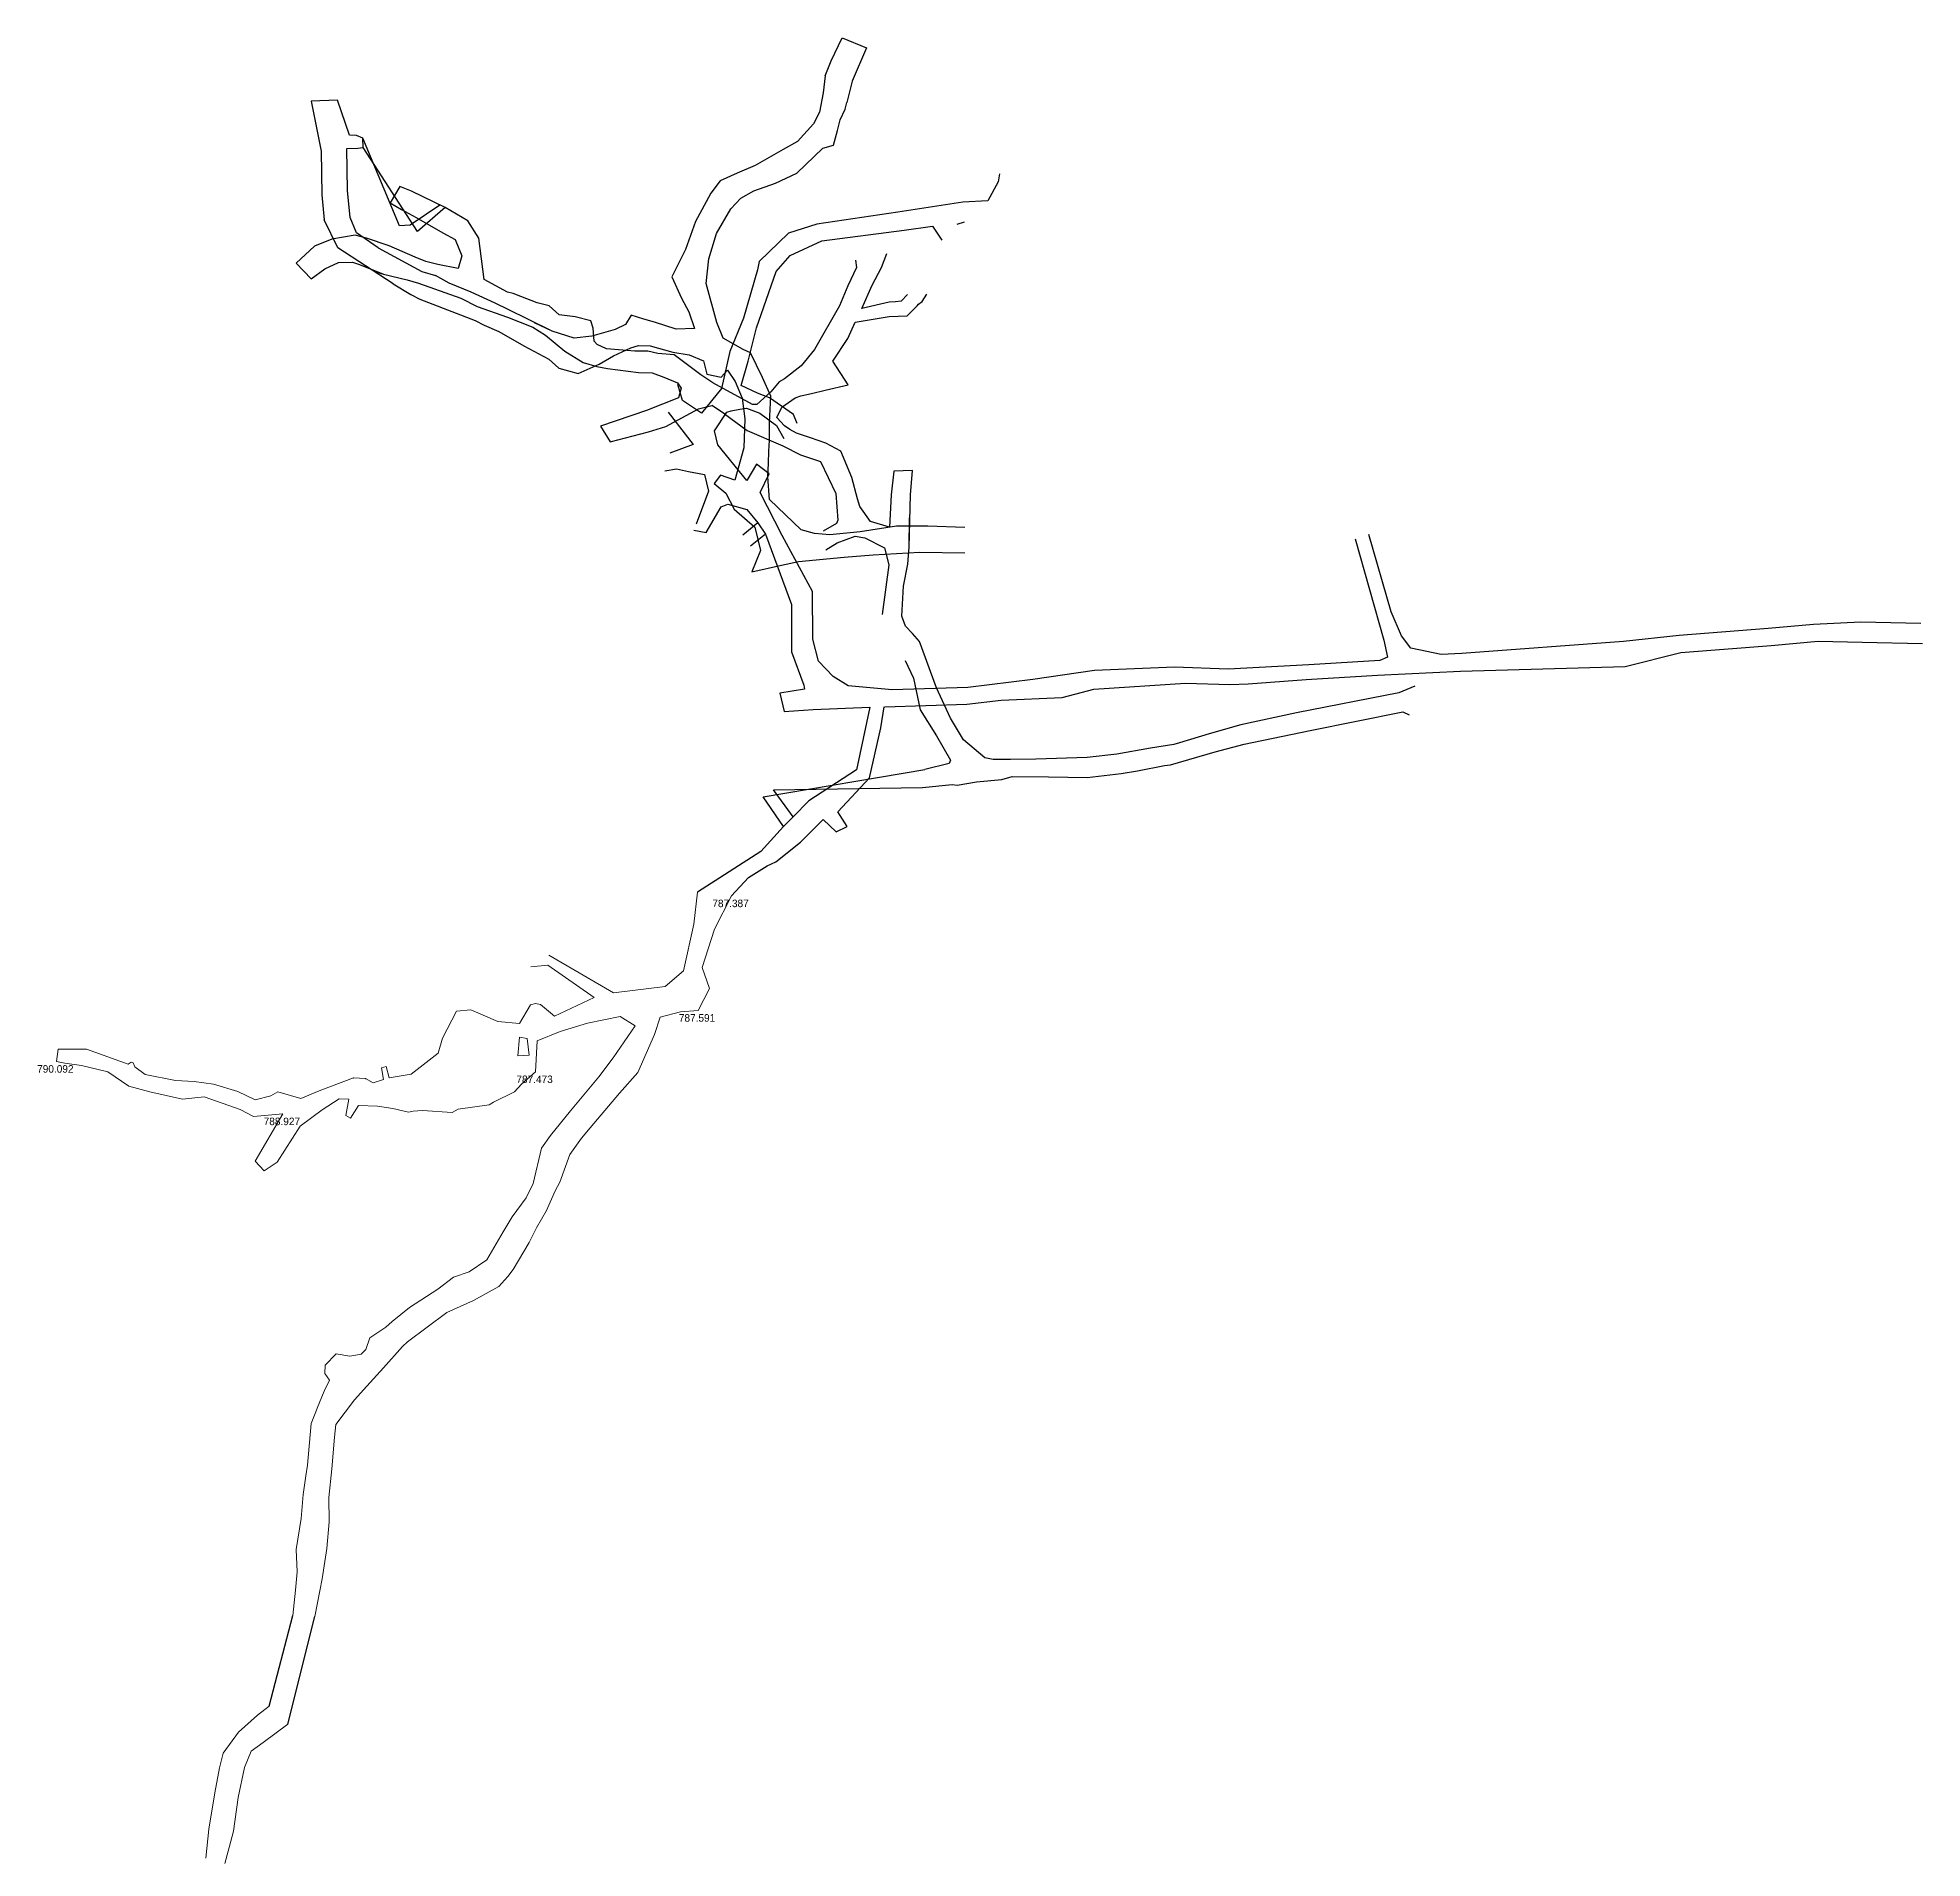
# Model space of a CAD drawing. Header units: metres. Extents: x 750344 to 750907, y 4168989 to 4169866.
# Drawn here: x 750656.7 to 750907.1, y 4169624 to 4169865.7 of the extents above; entities that cross this region are included whole.
import ezdxf

# ---------------------------------------------------------------- set-up
doc = ezdxf.new("R2010")
doc.units = ezdxf.units.M
doc.header["$MEASUREMENT"] = 0
for name, color, linetype in [('bahceli', 3, 'Continuous'), ('FEDAİ', 200, 'Continuous'), ('KESENE', 13, 'Continuous')]:
    doc.layers.add(name, color=color, linetype=linetype)

msp = doc.modelspace()

# ---------------------------------------------------------------- linework, layer by layer
at = {"layer": 'bahceli'}
for p, q in [((750784.31, 4169846.59, 789.06), (750782.95, 4169844.08, 788.71)), ((750784.51, 4169847.68, 789.02), (750784.31, 4169846.59, 789.06)), ((750782.95, 4169844.08, 788.71), (750779.64, 4169843.9, 788.62)), ((750771.01, 4169842.56, 788.91), (750760.26, 4169840.98, 788.62)), ((750779.64, 4169843.9, 788.62), (750771.01, 4169842.56, 788.91)), ((750756.47, 4169839.81, 788.4), (750752.6, 4169836.03, 788.12)), ((750760.26, 4169840.98, 788.62), (750756.47, 4169839.81, 788.4)), ((750760.9, 4169838.79, 788.66), (750771.83, 4169840.21, 788.62)), ((750771.83, 4169840.21, 788.62), (750775.62, 4169840.7, 788.79)), ((750775.62, 4169840.7, 788.79), (750776.83, 4169838.87, 788.77)), ((750778.9, 4169841, 788.86), (750779.85, 4169841.29, 788.74)), ((750754.82, 4169834.68, 788.05), (750756.69, 4169836.81, 788.25)), ((750756.69, 4169836.81, 788.25), (750760.9, 4169838.79, 788.66)), ((750752.36, 4169834.91, 788.39), (750750.52, 4169828.52, 788.24)), ((750752.22, 4169827.21, 788.18), (750754.82, 4169834.68, 788.05)), ((750752.6, 4169836.03, 788.12), (750752.36, 4169834.91, 788.39)), ((750750.52, 4169828.52, 788.24), (750748.68, 4169824.06, 787.87)), ((750751.13, 4169822.77, 788.05), (750752.22, 4169827.21, 788.18)), ((750748.68, 4169824.06, 787.87), (750747.58, 4169819.18, 787.65)), ((750750.19, 4169819.58, 787.77), (750751.13, 4169822.77, 788.05)), ((750742.41, 4169817.58, 787.71), (750741.79, 4169819.67, 787.86)), ((750747.58, 4169819.18, 787.65), (750744.92, 4169815.89, 787.6)), ((750752.37, 4169818.56, 787.74), (750750.19, 4169819.58, 787.77)), ((750744.92, 4169815.89, 787.6), (750742.41, 4169817.58, 787.71)), ((750750.01, 4169816.4, 787.81), (750750.89, 4169816.56, 787.71)), ((750750.89, 4169816.56, 787.71), (750752.68, 4169815.89, 787.74)), ((750753.94, 4169817.93, 787.8), (750752.37, 4169818.56, 787.74)), ((750757.16, 4169815.72, 787.95), (750753.94, 4169817.93, 787.8)), ((750740.51, 4169816.02, 789.38), (750743.82, 4169811.72, 787.59)), ((750746.63, 4169813.56, 787.58), (750748.27, 4169816.03, 787.63)), ((750748.27, 4169816.03, 787.63), (750748.86, 4169816.21, 787.78)), ((750748.86, 4169816.21, 787.78), (750750.01, 4169816.4, 787.81)), ((750752.68, 4169815.89, 787.74), (750754.89, 4169814.25, 787.69)), ((750754.89, 4169814.25, 787.69), (750755.86, 4169812.54, 788.05)), ((750757.61, 4169814.5, 787.95), (750757.16, 4169815.72, 787.95)), ((750743.82, 4169811.72, 787.59), (750740.72, 4169810.59, 786.82)), ((750747.08, 4169811.7, 787.77), (750746.63, 4169813.56, 787.58)), ((750750.93, 4169806.93, 787.23), (750747.08, 4169811.7, 787.77)), ((750752.21, 4169809.09, 787.23), (750750.93, 4169806.93, 787.23)), ((750753.89, 4169807.81, 787.23), (750752.21, 4169809.09, 787.23)), ((750740.05, 4169808.21, 786.76), (750741.59, 4169808.49, 787.45)), ((750741.59, 4169808.49, 787.45), (750743.19, 4169808.15, 787.53)), ((750743.19, 4169808.15, 787.53), (750745.33, 4169807.76, 787.73)), ((750745.33, 4169807.76, 787.73), (750745.87, 4169805.54, 787.28)), ((750752.7, 4169805.36, 787.25), (750753.89, 4169807.81, 787.23)), ((750745.87, 4169805.54, 787.28), (750744.22, 4169801.14, 787.65)), ((750755.64, 4169799.65, 787.31), (750752.7, 4169805.36, 787.25)), ((750745.54, 4169800.04, 787.65), (750747.51, 4169803.44, 787.4)), ((750747.51, 4169803.44, 787.4), (750748.43, 4169803.79, 787.62)), ((750748.43, 4169803.79, 787.62), (750750.94, 4169803.08, 787.32)), ((750750.94, 4169803.08, 787.32), (750752.41, 4169801.32, 787.04)), ((750743.88, 4169800.36, 787.65), (750745.54, 4169800.04, 787.65)), ((750752.41, 4169801.32, 787.04), (750750.39, 4169799.69, 787.16)), ((750753.42, 4169799.83, 787.04), (750751.41, 4169798.2, 787.16)), ((750752.41, 4169801.32, 787.04), (750753.42, 4169799.83, 787.11)), ((750753.42, 4169799.83, 787.11), (750756.89, 4169790.46, 786.88)), ((750759.66, 4169792.19, 787.21), (750755.64, 4169799.65, 787.31)), ((750831.73, 4169799.2, 782.91), (750835.56, 4169785.76, 785.04)), ((750836.55, 4169789.52, 784.6), (750833.55, 4169799.76, 782.78)), ((750759.72, 4169785.85, 787.07), (750759.66, 4169792.19, 787.21)), ((750756.89, 4169790.46, 786.88), (750756.89, 4169784.18, 787.23)), ((750837.91, 4169786.33, 785.3), (750836.55, 4169789.52, 784.6)), ((750886.61, 4169787.27, 785.05), (750874.77, 4169786.35, 785.13)), ((750892.63, 4169787.8, 784.87), (750886.61, 4169787.27, 785.05)), ((750898.91, 4169788.15, 784.68), (750892.63, 4169787.8, 784.87)), ((750906.89, 4169787.95, 783.08), (750898.91, 4169788.15, 784.68)), ((750756.89, 4169784.18, 787.23), (750758.53, 4169779.75, 786.77)), ((750760.46, 4169782.97, 787.03), (750759.72, 4169785.85, 787.07)), ((750835.56, 4169785.76, 785.04), (750836.03, 4169783.48, 785.26)), ((750839.13, 4169784.67, 785.38), (750837.91, 4169786.33, 785.3)), ((750843.19, 4169783.82, 785.29), (750839.13, 4169784.67, 785.38)), ((750845.9, 4169783.95, 785.33), (750843.19, 4169783.82, 785.29)), ((750867.38, 4169785.56, 785.17), (750845.9, 4169783.95, 785.33)), ((750874.77, 4169786.35, 785.13), (750867.38, 4169785.56, 785.17)), ((750867.62, 4169782.24, 785.17), (750875, 4169784.11, 785.03)), ((750875, 4169784.11, 785.03), (750887.01, 4169785.05, 784.91)), ((750887.01, 4169785.05, 784.91), (750893.27, 4169785.6, 784.76)), ((750893.27, 4169785.6, 784.76), (750899.1, 4169785.49, 784.68)), ((750899.1, 4169785.49, 784.68), (750907.09, 4169785.28, 783.08)), ((750762.4, 4169780.91, 786.9), (750760.46, 4169782.97, 787.03)), ((750797.14, 4169781.72, 786.19), (750788.92, 4169780.52, 786.03)), ((750807.73, 4169782.15, 785.88), (750797.14, 4169781.72, 786.19)), ((750814.87, 4169781.88, 785.65), (750807.73, 4169782.15, 785.88)), ((750825.61, 4169782.48, 785.46), (750814.87, 4169781.88, 785.65)), ((750835.02, 4169783.02, 785.39), (750825.61, 4169782.48, 785.46)), ((750834.73, 4169781.09, 785.26), (750845.74, 4169781.64, 785.16)), ((750836.03, 4169783.48, 785.26), (750835.02, 4169783.02, 785.39)), ((750845.74, 4169781.64, 785.16), (750867.62, 4169782.24, 785.17)), ((750758.6, 4169779.23, 786.75), (750755.34, 4169778.68, 786.77)), ((750758.53, 4169779.75, 786.77), (750758.6, 4169779.23, 786.75)), ((750764.41, 4169779.67, 786.47), (750762.4, 4169780.91, 786.9)), ((750770.24, 4169779.16, 786.48), (750764.41, 4169779.67, 786.47)), ((750780.31, 4169779.43, 786.21), (750770.24, 4169779.16, 786.48)), ((750788.92, 4169780.52, 786.03), (750780.31, 4169779.43, 786.21)), ((750792.85, 4169778.11, 785.98), (750797.05, 4169779.21, 786.1)), ((750797.05, 4169779.21, 786.1), (750809.23, 4169780.03, 785.67)), ((750809.23, 4169780.03, 785.67), (750815.1, 4169779.87, 785.65)), ((750815.1, 4169779.87, 785.65), (750817.54, 4169779.92, 785.59)), ((750817.54, 4169779.92, 785.59), (750825.22, 4169780.52, 785.38)), ((750825.22, 4169780.52, 785.38), (750834.73, 4169781.09, 785.26)), ((750755.34, 4169778.68, 786.77), (750755.92, 4169776.26, 786.75)), ((750755.92, 4169776.26, 786.75), (750759.77, 4169776.51, 786.75)), ((750759.77, 4169776.51, 786.75), (750767.27, 4169776.86, 786.44)), ((750767.27, 4169776.86, 786.44), (750765.53, 4169768.53, 786.72)), ((750768.74, 4169774.08, 786.6), (750769.2, 4169776.89, 786.48)), ((750769.26, 4169776.89, 786.5), (750780.17, 4169777.22, 786.29)), ((750780.17, 4169777.22, 786.29), (750784.73, 4169777.75, 786.05)), ((750784.73, 4169777.75, 786.05), (750792.85, 4169778.11, 785.98)), ((750767.22, 4169767.46, 787.27), (750768.74, 4169774.08, 786.6)), ((750753.1, 4169764.92, 795.45), (750774.58, 4169768.57, 822.61)), ((750765.53, 4169768.53, 786.72), (750759.19, 4169764.4, 787.03)), ((750763.04, 4169762.92, 787.06), (750767.22, 4169767.46, 787.27)), ((750755.82, 4169761.01, 787.19), (750753.1, 4169764.92, 795.45)), ((750754.47, 4169765.86, 795.45), (750774.29, 4169766.15, 822.84)), ((750757.1, 4169762.28, 787.18), (750754.47, 4169765.86, 795.45)), ((750759.19, 4169764.4, 787.03), (750757.1, 4169762.28, 787.18)), ((750757.1, 4169762.28, 787.18), (750755.82, 4169761.01, 787.19)), ((750758.05, 4169758.91, 787.55), (750761.07, 4169761.94, 786.99)), ((750761.07, 4169761.94, 786.99), (750762.82, 4169760.3, 787.06)), ((750764.25, 4169760.99, 787.06), (750763.04, 4169762.92, 787.06)), ((750755.82, 4169761.01, 787.19), (750752.79, 4169757.67, 787.01)), ((750754.79, 4169756.29, 788.52), (750758.05, 4169758.91, 787.55)), ((750762.82, 4169760.3, 787.06), (750764.25, 4169760.99, 787.06)), ((750751.15, 4169754.2, 786.99), (750753.64, 4169755.76, 786.73)), ((750753.64, 4169755.76, 786.73), (750754.79, 4169756.29, 788.52))]:
    msp.add_line(p, q, dxfattribs=at)
at = {"layer": 'bahceli', "linetype": 'Continuous'}
for p, q in [((750752.79, 4169757.67, 787.01), (750744.38, 4169752.28, 787.29)), ((750687.48, 4169644.17, 805.53), (750690.65, 4169656.19, 804.2)), ((750689.96, 4169641.79, 805.33), (750693.55, 4169656.06, 804.2))]:
    msp.add_line(p, q, dxfattribs=at)
at = {"layer": 'bahceli', "lineweight": 0}
for p, q in [((750748.92, 4169751.78, 787.39), (750751.15, 4169754.2, 786.99)), ((750744.38, 4169752.28, 787.29), (750743.91, 4169748.04, 787.36)), ((750746.64, 4169747.37, 787.44), (750748.92, 4169751.78, 787.39)), ((750743.91, 4169748.04, 787.36), (750742.54, 4169741.84, 787.27)), ((750745.01, 4169742.25, 787.37), (750746.64, 4169747.37, 787.44)), ((750733.25, 4169738.88, 787.61), (750724.64, 4169743.91, 788.08)), ((750722.26, 4169742.37, 782.71), (750724.5, 4169742.59, 787.91)), ((750724.5, 4169742.59, 787.91), (750730.67, 4169738.26, 787.69)), ((750742.54, 4169741.84, 787.27), (750740.11, 4169739.74, 787.31)), ((750746, 4169739.46, 788.45), (750745.01, 4169742.25, 787.37)), ((750740.11, 4169739.74, 787.31), (750733.25, 4169738.88, 787.61)), ((750744.47, 4169736.57, 787.59), (750746, 4169739.46, 788.45)), ((750712.36, 4169736.46, 787.43), (750710.52, 4169732.9, 787.34)), ((750714.3, 4169736.65, 787.49), (750712.36, 4169736.46, 787.43)), ((750717.85, 4169735.08, 787.7), (750714.3, 4169736.65, 787.49)), ((750722.2, 4169737.29, 787.53), (750720.75, 4169734.84, 787.79)), ((750722.85, 4169737.47, 787.53), (750722.2, 4169737.29, 787.53)), ((750723.55, 4169737.35, 787.53), (750722.85, 4169737.47, 787.53)), ((750725.41, 4169735.8, 787.73), (750723.55, 4169737.35, 787.53)), ((750730.67, 4169738.26, 787.69), (750725.41, 4169735.8, 787.73)), ((750739.43, 4169735.67, 787.45), (750742.15, 4169736.38, 787.05)), ((750742.15, 4169736.38, 787.05), (750744.47, 4169736.57, 787.59)), ((750720.75, 4169734.84, 787.79), (750717.85, 4169735.08, 787.7)), ((750726.13, 4169733.78, 787.73), (750729.78, 4169734.87, 787.91)), ((750729.78, 4169734.87, 787.91), (750734.13, 4169735.78, 787.66)), ((750736.1, 4169734.53, 787.53), (750733.19, 4169730.28, 788.28)), ((750734.13, 4169735.78, 787.66), (750736.1, 4169734.53, 787.53)), ((750738.66, 4169733.38, 787.59), (750739.43, 4169735.67, 787.45)), ((750659.48, 4169731.42, 790.09), (750659.24, 4169729.8, 790.09)), ((750660.55, 4169731.41, 790.46), (750659.48, 4169731.42, 790.09)), ((750663.24, 4169731.41, 790.26), (750660.55, 4169731.41, 790.46)), ((750668.76, 4169729.41, 790.02), (750663.24, 4169731.41, 790.26)), ((750710.52, 4169732.9, 787.34), (750709.92, 4169730.9, 787.03)), ((750720.76, 4169733.03, 787.79), (750720.54, 4169730.54, 787.52)), ((750721.76, 4169732.82, 787.79), (750720.76, 4169733.03, 787.79)), ((750722.03, 4169730.63, 787.79), (750721.76, 4169732.82, 787.79)), ((750722.89, 4169728.42, 787.47), (750723.1, 4169732.52, 787.96)), ((750723.1, 4169732.52, 787.96), (750726.13, 4169733.78, 787.73)), ((750736.44, 4169728.32, 788.45), (750738.66, 4169733.38, 787.59)), ((750659.24, 4169729.8, 790.09), (750660.34, 4169729.54, 790.46)), ((750660.34, 4169729.54, 790.46), (750662.57, 4169729.26, 790.26)), ((750662.57, 4169729.26, 790.26), (750666.07, 4169728.39, 789.84)), ((750669.18, 4169729.68, 789.81), (750668.76, 4169729.41, 790.02)), ((750669.43, 4169729.59, 789.81), (750669.18, 4169729.68, 789.81)), ((750669.64, 4169729.07, 789.81), (750669.43, 4169729.59, 789.81)), ((750671.01, 4169728.07, 789.78), (750669.64, 4169729.07, 789.81)), ((750703.01, 4169729.1, 788.87), (750702.39, 4169728.94, 788.87)), ((750702.39, 4169728.94, 788.87), (750702.69, 4169727.41, 788.87)), ((750703.44, 4169727.63, 788.87), (750703.01, 4169729.1, 788.87)), ((750709.92, 4169730.9, 787.03), (750706.36, 4169728.11, 787.29)), ((750720.54, 4169730.54, 787.52), (750722.03, 4169730.63, 787.79)), ((750733.19, 4169730.28, 788.28), (750731.3, 4169727.74, 789.17)), ((750666.07, 4169728.39, 789.84), (750668.85, 4169726.5, 789.82)), ((750668.85, 4169726.5, 789.82), (750671.66, 4169725.74, 789.62)), ((750675.03, 4169727.26, 789.64), (750671.01, 4169728.07, 789.78)), ((750677.54, 4169727.11, 789.65), (750675.03, 4169727.26, 789.64)), ((750680.09, 4169726.76, 789.45), (750677.54, 4169727.11, 789.65)), ((750683.33, 4169725.8, 789.44), (750680.09, 4169726.76, 789.45)), ((750698.68, 4169727.6, 788.96), (750694.15, 4169725.9, 788.87)), ((750700.3, 4169727.51, 789.02), (750698.68, 4169727.6, 788.96)), ((750701.32, 4169726.95, 789.02), (750700.3, 4169727.51, 789.02)), ((750702.69, 4169727.41, 788.87), (750701.32, 4169726.95, 789.02)), ((750706.36, 4169728.11, 787.29), (750703.44, 4169727.63, 788.87)), ((750720.09, 4169725.75, 786.84), (750721, 4169726.78, 787.11)), ((750721, 4169726.78, 787.11), (750722.89, 4169728.42, 787.47)), ((750731.3, 4169727.74, 789.17), (750727.51, 4169723.22, 790.4)), ((750734.01, 4169725.59, 789.22), (750736.44, 4169728.32, 788.45)), ((750671.66, 4169725.74, 789.62), (750675.99, 4169724.79, 789.69)), ((750675.99, 4169724.79, 789.69), (750678.87, 4169725.11, 789.24)), ((750678.87, 4169725.11, 789.24), (750683.65, 4169723.4, 788.95)), ((750685.61, 4169724.68, 788.93), (750683.33, 4169725.8, 789.44)), ((750687.72, 4169725.24, 788.93), (750685.61, 4169724.68, 788.93)), ((750688.62, 4169725.76, 789.04), (750687.72, 4169725.24, 788.93)), ((750691.68, 4169724.88, 788.93), (750688.62, 4169725.76, 789.04)), ((750694.15, 4169725.9, 788.87), (750691.68, 4169724.88, 788.93)), ((750694.54, 4169723.35, 788.68), (750696.77, 4169724.83, 788.57)), ((750696.77, 4169724.83, 788.57), (750698.08, 4169724.79, 788.88)), ((750698.08, 4169724.79, 788.88), (750697.66, 4169722.62, 789.72)), ((750698.29, 4169722.25, 789.7), (750699.34, 4169723.95, 789.27)), ((750699.34, 4169723.95, 789.27), (750701.86, 4169723.86, 788.7)), ((750701.86, 4169723.86, 788.7), (750703.9, 4169723.53, 788.88)), ((750712.6, 4169723.46, 786.97), (750716.7, 4169724.04, 786.54)), ((750716.7, 4169724.04, 786.54), (750717.28, 4169724.38, 786.94)), ((750717.28, 4169724.38, 786.94), (750720.09, 4169725.75, 786.84)), ((750730.15, 4169720.97, 790.67), (750734.01, 4169725.59, 789.22)), ((750683.65, 4169723.4, 788.95), (750685.41, 4169722.5, 788.99)), ((750685.41, 4169722.5, 788.99), (750689.32, 4169722.83, 788.93)), ((750689.32, 4169722.83, 788.93), (750685.64, 4169716.54, 789.08)), ((750691.62, 4169721.19, 789.28), (750694.54, 4169723.35, 788.68)), ((750697.66, 4169722.62, 789.72), (750698.29, 4169722.25, 789.7)), ((750703.9, 4169723.53, 788.88), (750705.99, 4169723.07, 787.48)), ((750705.99, 4169723.07, 787.48), (750706.64, 4169723.2, 787.59)), ((750706.64, 4169723.2, 787.59), (750707.85, 4169723.27, 787.03)), ((750707.85, 4169723.27, 787.03), (750711.81, 4169722.99, 786.81)), ((750711.81, 4169722.99, 786.81), (750712.6, 4169723.46, 786.97)), ((750727.51, 4169723.22, 790.4), (750724.85, 4169719.97, 791.82)), ((750688.56, 4169716.42, 789.08), (750691.62, 4169721.19, 789.28)), ((750724.85, 4169719.97, 791.82), (750723.65, 4169718.27, 792.06)), ((750727.44, 4169717.41, 791.63), (750729, 4169719.6, 791.01)), ((750729, 4169719.6, 791.01), (750730.15, 4169720.97, 790.67)), ((750685.64, 4169716.54, 789.08), (750686.81, 4169715.25, 789.22)), ((750686.81, 4169715.25, 789.22), (750688.56, 4169716.42, 789.08)), ((750723.65, 4169718.27, 792.06), (750722.56, 4169713.58, 792.44)), ((750726.1, 4169713.74, 792.32), (750727.44, 4169717.41, 791.63)), ((750721.62, 4169711.67, 793.5), (750719.76, 4169709.16, 794.16)), ((750722.56, 4169713.58, 792.44), (750721.62, 4169711.67, 793.5)), ((750724.35, 4169709.99, 793.5), (750725.5, 4169712.62, 792.67)), ((750725.5, 4169712.62, 792.67), (750726.1, 4169713.74, 792.32)), ((750719.76, 4169709.16, 794.16), (750718.59, 4169707.17, 794.34)), ((750723.01, 4169707.7, 794.1), (750724.35, 4169709.99, 793.5)), ((750718.59, 4169707.17, 794.34), (750716.41, 4169703.44, 794.6)), ((750722.02, 4169705.73, 794.34), (750723.01, 4169707.7, 794.1)), ((750719.92, 4169702.18, 794.6), (750722.02, 4169705.73, 794.34)), ((750714.05, 4169701.87, 795.92), (750711.97, 4169701.14, 796.46)), ((750716.41, 4169703.44, 794.6), (750714.05, 4169701.87, 795.92)), ((750719.2, 4169701.21, 795.3), (750719.92, 4169702.18, 794.6)), ((750709.91, 4169699.54, 797.16), (750706.11, 4169697.13, 797.8)), ((750711.97, 4169701.14, 796.46), (750709.91, 4169699.54, 797.16)), ((750714.63, 4169698.06, 796.57), (750718.02, 4169699.89, 795.68)), ((750718.02, 4169699.89, 795.68), (750719.2, 4169701.21, 795.3)), ((750706.11, 4169697.13, 797.8), (750703.81, 4169695.24, 798.54)), ((750705.88, 4169692.54, 798.54), (750711.11, 4169696.43, 797.22)), ((750711.11, 4169696.43, 797.22), (750714.63, 4169698.06, 796.57)), ((750702.98, 4169694.48, 798.71), (750700.87, 4169693.07, 798.87)), ((750703.81, 4169695.24, 798.54), (750702.98, 4169694.48, 798.71)), ((750700.34, 4169691.54, 799.25), (750699.7, 4169690.91, 799.66)), ((750700.87, 4169693.07, 798.87), (750700.34, 4169691.54, 799.25)), ((750702.69, 4169689.11, 799.25), (750705.18, 4169691.95, 798.97)), ((750705.18, 4169691.95, 798.97), (750705.88, 4169692.54, 798.54)), ((750694.93, 4169689.45, 799.5), (750694.9, 4169688.36, 799.5)), ((750696.38, 4169690.98, 799.5), (750694.93, 4169689.45, 799.5)), ((750698.22, 4169690.64, 799.5), (750696.38, 4169690.98, 799.5)), ((750699.7, 4169690.91, 799.66), (750698.22, 4169690.64, 799.5)), ((750700.46, 4169686.68, 799.8), (750702.69, 4169689.11, 799.25)), ((750695.5, 4169687.48, 799.5), (750694.8, 4169685.98, 799.5)), ((750694.9, 4169688.36, 799.5), (750695.5, 4169687.48, 799.5)), ((750698.83, 4169684.86, 799.5), (750700.46, 4169686.68, 799.8)), ((750693.87, 4169683.75, 799.5), (750693.68, 4169683.24, 799.5)), ((750694.8, 4169685.98, 799.5), (750693.87, 4169683.75, 799.5)), ((750696.36, 4169681.56, 799.5), (750698.83, 4169684.86, 799.5)), ((750693.05, 4169681.69, 799.5), (750692.56, 4169676.16, 801.34)), ((750693.68, 4169683.24, 799.5), (750693.05, 4169681.69, 799.5)), ((750696.18, 4169679.89, 799.5), (750696.36, 4169681.56, 799.5)), ((750695.83, 4169675.67, 801.56), (750696.18, 4169679.89, 799.5)), ((750692.36, 4169674.74, 801.56), (750692.01, 4169672.26, 801.81)), ((750692.56, 4169676.16, 801.34), (750692.36, 4169674.74, 801.56)), ((750695.43, 4169671.89, 801.8), (750695.83, 4169675.67, 801.56)), ((750692.01, 4169672.26, 801.81), (750691.75, 4169669.1, 802.1)), ((750695.44, 4169668.63, 802.1), (750695.43, 4169671.89, 801.8)), ((750691.75, 4169669.1, 802.1), (750691.08, 4169664.98, 803.1)), ((750695.13, 4169665.09, 803.13), (750695.44, 4169668.63, 802.1)), ((750691.08, 4169664.98, 803.1), (750691.2, 4169662.01, 803.78)), ((750694.52, 4169661.08, 803.66), (750695.13, 4169665.09, 803.13)), ((750691.2, 4169662.01, 803.78), (750691, 4169659.59, 803.5)), ((750691, 4169659.59, 803.5), (750690.65, 4169656.19, 804.2)), ((750693.55, 4169656.06, 804.2), (750694.21, 4169659.48, 803.5)), ((750694.52, 4169661.08, 803.66), (750694.21, 4169659.48, 803.5)), ((750687.48, 4169644.17, 805.53), (750685.95, 4169642.96, 805.32)), ((750685.95, 4169642.96, 805.32), (750683.42, 4169640.71, 805.52)), ((750686.7, 4169639.34, 805.63), (750689.96, 4169641.79, 805.33)), ((750683.42, 4169640.71, 805.52), (750681.39, 4169637.94, 805.54)), ((750685.09, 4169638.19, 805.42), (750686.7, 4169639.34, 805.63)), ((750681.39, 4169637.94, 805.54), (750680.88, 4169635.97, 805.35)), ((750684.21, 4169636.01, 805.35), (750685.09, 4169638.19, 805.42)), ((750680.88, 4169635.97, 805.35), (750680.29, 4169632.64, 805.68)), ((750683.37, 4169632.05, 805.51), (750684.21, 4169636.01, 805.35)), ((750680.29, 4169632.64, 805.68), (750679.47, 4169627.81, 805.51)), ((750682.77, 4169627.55, 805.48), (750683.37, 4169632.05, 805.51)), ((750679.47, 4169627.81, 805.51), (750679.07, 4169623.97, 805.43)), ((750682.06, 4169624.91, 805.47), (750682.77, 4169627.55, 805.48)), ((750681.59, 4169623.26, 805.64), (750682.06, 4169624.91, 805.47))]:
    msp.add_line(p, q, dxfattribs=at)
for p in [(750698.68, 4169727.6, 788.96), (750700.3, 4169727.51, 789.02)]:
    msp.add_point(p, dxfattribs=at)
at = {"layer": 'FEDAİ'}
for p, q in [((750704.8, 4169840.75, 832.11), (750699.93, 4169852.4, 856.57)), ((750707.2, 4169839.99, 828.54), (750699.99, 4169851.17, 856.82)), ((750704.85, 4169845.98, 823.8), (750703.56, 4169843.8, 823.76)), ((750706.41, 4169845.37, 823.29), (750704.85, 4169845.98, 823.8)), ((750710.86, 4169843.19, 823.38), (750706.41, 4169845.37, 823.29)), ((750703.56, 4169843.8, 823.76), (750705.06, 4169842.95, 823.16)), ((750705.06, 4169842.95, 823.16), (750707.02, 4169841.87, 823.2)), ((750710.17, 4169843.52, 823.36), (750706.21, 4169840.85, 828.54)), ((750707.02, 4169841.87, 823.2), (750710.54, 4169839.82, 823.36)), ((750710.86, 4169843.19, 823.38), (750707.2, 4169839.99, 828.54)), ((750713.89, 4169841.44, 823.38), (750710.86, 4169843.19, 823.38)), ((750695.8, 4169838.99, 823.33), (750693.51, 4169838.08, 823.33)), ((750698.9, 4169839.52, 823.22), (750695.8, 4169838.99, 823.33)), ((750700.42, 4169839.12, 823.22), (750698.9, 4169839.52, 823.22)), ((750703.45, 4169838.11, 823.29), (750700.42, 4169839.12, 823.22)), ((750706.21, 4169840.85, 828.54), (750704.8, 4169840.75, 832.11)), ((750710.54, 4169839.82, 823.36), (750712.18, 4169838.94, 823.14)), ((750715.36, 4169839.11, 823.16), (750713.89, 4169841.44, 823.38)), ((750716.06, 4169833.65, 822.92), (750715.36, 4169839.11, 823.16)), ((750693.51, 4169838.08, 823.33), (750691.08, 4169835.8, 823.33)), ((750706.9, 4169836.62, 823.03), (750703.45, 4169838.11, 823.29)), ((750708.29, 4169836.02, 822.69), (750706.9, 4169836.62, 823.03)), ((750712.18, 4169838.94, 823.14), (750713.08, 4169836.8, 822.97)), ((750713.08, 4169836.8, 822.97), (750712.6, 4169835.09, 822.99)), ((750768.81, 4169835.24, 821.15), (750769.56, 4169837.11, 820.96)), ((750691.08, 4169835.8, 823.33), (750693.06, 4169833.72, 823.33)), ((750693.06, 4169833.72, 823.33), (750694.89, 4169835.06, 823.33)), ((750694.89, 4169835.06, 823.33), (750696.72, 4169835.88, 823.33)), ((750696.72, 4169835.88, 823.33), (750698.55, 4169835.93, 823.3)), ((750698.55, 4169835.93, 823.3), (750699.51, 4169835.61, 823.2)), ((750699.51, 4169835.61, 823.2), (750702.68, 4169834.36, 823.13)), ((750701.79, 4169834.62, 823.13), (750702.68, 4169834.36, 823.13)), ((750702.68, 4169834.36, 823.13), (750705.84, 4169833.6, 823.13)), ((750709.89, 4169835.63, 823.05), (750708.29, 4169836.02, 822.69)), ((750712.6, 4169835.09, 822.99), (750709.89, 4169835.63, 823.05)), ((750765.51, 4169835.21, 821.1), (750764.37, 4169832.78, 821.19)), ((750765.36, 4169836.21, 821.2), (750765.51, 4169835.21, 821.1)), ((750767.6, 4169832.89, 821.24), (750768.81, 4169835.24, 821.15)), ((750705.84, 4169833.6, 823.13), (750707.33, 4169833.14, 822.68)), ((750707.33, 4169833.14, 822.68), (750712.95, 4169831.16, 822.68)), ((750719.16, 4169831.95, 822.84), (750716.06, 4169833.65, 822.92)), ((750719.91, 4169831.76, 822.8), (750719.16, 4169831.95, 822.84)), ((750720.9, 4169831.37, 822.82), (750719.91, 4169831.76, 822.8)), ((750764.37, 4169832.78, 821.19), (750763.23, 4169830.12, 821.38)), ((750766.21, 4169829.8, 821.4), (750767.6, 4169832.89, 821.24)), ((750772.29, 4169831.65, 814.77), (750771.42, 4169830.74, 816.49)), ((750774.22, 4169830.73, 814.21), (750774.86, 4169831.71, 813.56)), ((750712.95, 4169831.16, 822.68), (750715.13, 4169830.06, 822.84)), ((750715.13, 4169830.06, 822.84), (750719.13, 4169828.63, 822.84)), ((750723.1, 4169830.54, 822.64), (750720.9, 4169831.37, 822.82)), ((750724.67, 4169830.14, 822.63), (750723.1, 4169830.54, 822.64)), ((750726.01, 4169828.95, 822.78), (750724.67, 4169830.14, 822.63)), ((750728.14, 4169828.66, 822.53), (750726.01, 4169828.95, 822.78)), ((750763.23, 4169830.12, 821.38), (750759.91, 4169824.33, 821.34)), ((750769.84, 4169830.61, 818.47), (750766.21, 4169829.8, 821.4)), ((750770.7, 4169830.67, 817.3), (750769.84, 4169830.61, 818.47)), ((750771.42, 4169830.74, 816.49), (750770.7, 4169830.67, 817.3)), ((750772.24, 4169828.82, 816.64), (750773.55, 4169830.14, 815.01)), ((750773.55, 4169830.14, 815.01), (750773.74, 4169830.37, 814.77)), ((750773.74, 4169830.37, 814.77), (750774.22, 4169830.73, 814.21)), ((750719.13, 4169828.63, 822.84), (750722.53, 4169827.31, 822.47)), ((750722.53, 4169827.31, 822.47), (750724.18, 4169826.23, 822.8)), ((750730.24, 4169828.15, 822.53), (750728.14, 4169828.66, 822.53)), ((750730.53, 4169827.19, 822.53), (750730.24, 4169828.15, 822.53)), ((750730.64, 4169825.45, 822.47), (750730.53, 4169827.19, 822.53)), ((750764.35, 4169825.78, 821.53), (750765.35, 4169827.96, 821.46)), ((750765.35, 4169827.96, 821.46), (750769.85, 4169828.73, 818.65)), ((750769.85, 4169828.73, 818.65), (750772.24, 4169828.82, 816.64)), ((750724.18, 4169826.23, 822.8), (750726.77, 4169824.12, 822.54)), ((750726.77, 4169824.12, 822.54), (750729.2, 4169822.62, 822.62)), ((750731.06, 4169825.02, 822.61), (750730.64, 4169825.45, 822.47)), ((750732.29, 4169824.42, 822.56), (750731.06, 4169825.02, 822.61)), ((750736.07, 4169824.11, 822.9), (750732.29, 4169824.42, 822.56)), ((750737.79, 4169824.13, 822.99), (750736.07, 4169824.11, 822.9)), ((750739.13, 4169823.8, 822.9), (750737.79, 4169824.13, 822.99)), ((750759.91, 4169824.33, 821.34), (750758.17, 4169822.19, 821.68)), ((750762.38, 4169822.77, 821.53), (750764.35, 4169825.78, 821.53)), ((750729.2, 4169822.62, 822.62), (750731.02, 4169822.08, 822.68)), ((750731.02, 4169822.08, 822.68), (750732.42, 4169821.83, 822.66)), ((750732.42, 4169821.83, 822.66), (750736.54, 4169821.29, 822.97)), ((750741.27, 4169823.65, 822.76), (750739.13, 4169823.8, 822.9)), ((750744.83, 4169820.97, 822.84), (750741.27, 4169823.65, 822.76)), ((750758.17, 4169822.19, 821.68), (750755.95, 4169820.46, 822.1)), ((750764.42, 4169819.65, 821.35), (750762.38, 4169822.77, 821.53)), ((750736.54, 4169821.29, 822.97), (750738.35, 4169821.24, 822.94)), ((750738.35, 4169821.24, 822.94), (750739.9, 4169820.67, 822.8)), ((750739.9, 4169820.67, 822.8), (750741.74, 4169819.92, 822.6)), ((750741.74, 4169819.92, 822.6), (750742.24, 4169819.2, 822.64)), ((750742.24, 4169819.2, 822.64), (750741.88, 4169817.94, 822.78)), ((750746.44, 4169819.92, 822.66), (750744.83, 4169820.97, 822.84)), ((750751.69, 4169817.05, 822.6), (750746.44, 4169819.92, 822.66)), ((750755.24, 4169820.04, 822.75), (750754.12, 4169818.71, 822.71)), ((750755.95, 4169820.46, 822.1), (750755.24, 4169820.04, 822.75)), ((750759.52, 4169818.5, 821.64), (750761.36, 4169818.96, 821.35)), ((750761.36, 4169818.96, 821.35), (750764.42, 4169819.65, 821.35)), ((750741.88, 4169817.94, 822.78), (750737.6, 4169816.24, 822.92)), ((750740.18, 4169814.11, 822.98), (750744.54, 4169816.46, 822.77)), ((750744.54, 4169816.46, 822.77), (750746.27, 4169816.92, 822.59)), ((750747.96, 4169815.8, 822.71), (750746.27, 4169816.92, 822.59)), ((750752.28, 4169817.03, 822.6), (750751.69, 4169817.05, 822.6)), ((750754.12, 4169818.71, 822.71), (750752.28, 4169817.03, 822.6)), ((750754.92, 4169815.32, 822.55), (750755.61, 4169816.69, 822.5)), ((750755.61, 4169816.69, 822.5), (750757.34, 4169817.9, 822.56)), ((750757.34, 4169817.9, 822.56), (750758.1, 4169818.17, 822.54)), ((750758.1, 4169818.17, 822.54), (750759.52, 4169818.5, 821.64)), ((750737.6, 4169816.24, 822.92), (750731.51, 4169814.18, 823.21)), ((750731.51, 4169814.18, 823.21), (750732.8, 4169812.06, 823.16)), ((750737.87, 4169813.41, 822.99), (750740.18, 4169814.11, 822.98)), ((750747.96, 4169815.8, 822.71), (750750.99, 4169813.6, 822.7)), ((750755.94, 4169814.19, 822.7), (750754.92, 4169815.32, 822.55)), ((750756.64, 4169813.7, 822.62), (750755.94, 4169814.19, 822.7)), ((750732.8, 4169812.06, 823.16), (750737.87, 4169813.41, 822.99)), ((750750.99, 4169813.6, 822.7), (750755.71, 4169811.55, 822.69)), ((750755.71, 4169811.55, 822.69), (750758.08, 4169810.35, 822.81)), ((750755.71, 4169811.55, 822.69), (750758.08, 4169810.35, 822.81)), ((750757.55, 4169813.21, 822.63), (750756.64, 4169813.7, 822.62)), ((750759.42, 4169812.63, 822.73), (750757.55, 4169813.21, 822.63)), ((750761.45, 4169811.89, 822.67), (750759.42, 4169812.63, 822.73)), ((750763.41, 4169810.83, 822.85), (750761.45, 4169811.89, 822.67)), ((750763.41, 4169810.83, 822.85), (750761.45, 4169811.89, 822.67)), ((750758.08, 4169810.35, 822.81), (750760.71, 4169809.48, 822.58)), ((750760.71, 4169809.48, 822.58), (750762.76, 4169805.21, 822.65)), ((750764.91, 4169807.32, 822.56), (750763.41, 4169810.83, 822.85)), ((750765.64, 4169804.49, 822.53), (750764.91, 4169807.32, 822.56)), ((750770.46, 4169808.18, 822.57), (750770.12, 4169805.05, 822.66)), ((750772.95, 4169808.27, 822.66), (750770.46, 4169808.18, 822.57)), ((750772.66, 4169805.03, 822.66), (750772.95, 4169808.27, 822.66)), ((750762.76, 4169805.21, 822.65), (750763.05, 4169801.66, 822.86)), ((750765.95, 4169803.48, 822.46), (750765.64, 4169804.49, 822.53)), ((750770.12, 4169805.05, 822.66), (750769.88, 4169800.76, 822.56)), ((750772.5, 4169798.1, 822.59), (750772.66, 4169805.03, 822.66)), ((750763.05, 4169801.66, 822.86), (750762.86, 4169801.21, 822.53)), ((750767.38, 4169801.5, 822.62), (750765.95, 4169803.48, 822.46)), ((750769.88, 4169800.76, 822.56), (750767.38, 4169801.5, 822.62)), ((750772.5, 4169798.1, 822.59), (750772.54, 4169801.98, 822.66)), ((750762.86, 4169801.21, 822.53), (750761.1, 4169800.21, 822.86)), ((750762.92, 4169798.66, 822.69), (750765.35, 4169799.54, 822.6)), ((750765.35, 4169799.54, 822.6), (750766.6, 4169799.32, 822.8)), ((750766.6, 4169799.32, 822.8), (750769.24, 4169798.02, 822.59)), ((750761.44, 4169797.74, 822.91), (750762.92, 4169798.66, 822.69)), ((750769.24, 4169798.02, 822.59), (750769.81, 4169795.76, 822.52)), ((750772.32, 4169795.83, 822.51), (750772.5, 4169798.1, 822.59)), ((750769.81, 4169795.76, 822.52), (750768.91, 4169789.16, 822.42)), ((750771.77, 4169792.89, 822.49), (750772.32, 4169795.83, 822.51)), ((750771.51, 4169788.94, 822.38), (750771.77, 4169792.89, 822.49)), ((750772.02, 4169787.61, 822.67), (750771.51, 4169788.94, 822.38)), ((750772.95, 4169786.64, 822.81), (750772.02, 4169787.61, 822.67)), ((750773.88, 4169785.58, 822.79), (750772.95, 4169786.64, 822.81)), ((750776.14, 4169779.39, 822.42), (750773.88, 4169785.58, 822.79)), ((750771.98, 4169783.02, 822.64), (750773.08, 4169780.67, 822.49)), ((750773.08, 4169780.67, 822.49), (750773.96, 4169776.5, 822.26)), ((750777.99, 4169775.38, 822.11), (750776.14, 4169779.39, 822.42)), ((750839.69, 4169779.63, 821.14), (750837.56, 4169778.74, 821.06)), ((750773.96, 4169776.5, 822.26), (750776.12, 4169773.04, 822.06)), ((750837.56, 4169778.74, 821.06), (750823.97, 4169776.08, 821.18)), ((750779.7, 4169772.48, 822.02), (750777.99, 4169775.38, 822.11)), ((750816.55, 4169774.51, 821.51), (750812.34, 4169773.28, 821.51)), ((750823.97, 4169776.08, 821.18), (750816.55, 4169774.51, 821.51)), ((750825.78, 4169773.72, 821.05), (750838.07, 4169776.21, 821.13)), ((750838.07, 4169776.21, 821.13), (750838.94, 4169775.83, 821.12)), ((750776.12, 4169773.04, 822.06), (750777.99, 4169769.81, 821.97)), ((750782.54, 4169770.09, 821.93), (750779.7, 4169772.48, 822.02)), ((750804.58, 4169771.38, 821.88), (750800.11, 4169770.58, 821.99)), ((750807.68, 4169771.89, 821.68), (750804.58, 4169771.38, 821.88)), ((750808.42, 4169772.1, 821.72), (750807.68, 4169771.89, 821.68)), ((750812.34, 4169773.28, 821.51), (750808.42, 4169772.1, 821.72)), ((750813.14, 4169770.91, 821.51), (750817.01, 4169771.94, 821.49)), ((750817.01, 4169771.94, 821.49), (750825.78, 4169773.72, 821.05)), ((750777.82, 4169769.38, 822.15), (750774.58, 4169768.57, 822.61)), ((750777.99, 4169769.81, 821.97), (750777.82, 4169769.38, 822.15)), ((750783.66, 4169769.9, 821.97), (750782.54, 4169770.09, 821.93)), ((750785.95, 4169769.87, 822.02), (750783.66, 4169769.9, 821.97)), ((750789.35, 4169769.95, 822.1), (750785.95, 4169769.87, 822.02)), ((750796.14, 4169770.14, 821.91), (750789.35, 4169769.95, 822.1)), ((750800.11, 4169770.58, 821.99), (750796.14, 4169770.14, 821.91)), ((750802.84, 4169768.38, 821.97), (750806.43, 4169769.09, 821.83)), ((750806.43, 4169769.09, 821.83), (750807.21, 4169769.17, 821.89)), ((750807.21, 4169769.17, 821.89), (750813.14, 4169770.91, 821.51)), ((750774.29, 4169766.15, 822.84), (750778.23, 4169766.57, 822.72)), ((750778.23, 4169766.57, 822.72), (750778.89, 4169766.49, 822.4)), ((750778.89, 4169766.49, 822.4), (750781.44, 4169766.94, 822.13)), ((750781.44, 4169766.94, 822.13), (750784.83, 4169767.25, 822.1)), ((750784.83, 4169767.25, 822.1), (750786.17, 4169767.62, 821.96)), ((750786.17, 4169767.62, 821.96), (750791, 4169767.58, 822.15)), ((750791, 4169767.58, 822.15), (750796.17, 4169767.49, 821.98)), ((750796.17, 4169767.49, 821.98), (750800.68, 4169768.02, 821.94)), ((750800.68, 4169768.02, 821.94), (750802.84, 4169768.38, 821.97))]:
    msp.add_line(p, q, dxfattribs=at)
at = {"layer": 'KESENE'}
for p, q in [((750762.14, 4169862.69, 856.99), (750763.62, 4169865.75, 857.11)), ((750763.62, 4169865.75, 857.11), (750766.82, 4169864.39, 857.13)), ((750766.82, 4169864.39, 857.13), (750764.92, 4169859.98, 857.21)), ((750761.35, 4169860.67, 857.32), (750762.14, 4169862.69, 856.99)), ((750761.35, 4169860.67, 857.32), (750761.09, 4169858.41, 856.8)), ((750764.92, 4169859.98, 857.21), (750764.23, 4169857.15, 857.13)), ((750696.56, 4169857.47, 857.08), (750693.08, 4169857.31, 857.08)), ((750693.08, 4169857.31, 857.08), (750694.4, 4169850.69, 857.08)), ((750698.16, 4169852.8, 857.08), (750696.56, 4169857.47, 857.08)), ((750761.09, 4169858.41, 856.8), (750760.61, 4169855.87, 857.02)), ((750764.01, 4169856.24, 857.13), (750764.23, 4169857.15, 857.13)), ((750759.81, 4169854.29, 856.99), (750757.65, 4169851.96, 856.5)), ((750760.61, 4169855.87, 857.02), (750759.81, 4169854.29, 856.99)), ((750762.98, 4169853.42, 856.79), (750763.33, 4169854.83, 857.12)), ((750763.33, 4169854.83, 857.12), (750764.01, 4169856.24, 857.13)), ((750699.08, 4169852.76, 856.61), (750698.16, 4169852.8, 857.08)), ((750699.93, 4169852.4, 856.57), (750699.08, 4169852.76, 856.61)), ((750699.99, 4169851.17, 856.82), (750699.93, 4169852.4, 856.57)), ((750757.65, 4169851.96, 856.5), (750755.77, 4169850.91, 856.85)), ((750761.02, 4169851.06, 856.79), (750762.47, 4169851.48, 856.79)), ((750762.47, 4169851.48, 856.79), (750762.98, 4169853.42, 856.79)), ((750694.4, 4169850.69, 857.08), (750694.5, 4169844.88, 857.08)), ((750697.81, 4169851.02, 856.84), (750699.26, 4169851.08, 856.56)), ((750697.9, 4169845.45, 857.08), (750697.81, 4169851.02, 856.84)), ((750699.26, 4169851.08, 856.56), (750699.99, 4169851.17, 856.82)), ((750755.77, 4169850.91, 856.85), (750752.06, 4169848.76, 856.72)), ((750757.6, 4169847.78, 856.84), (750761.02, 4169851.06, 856.79)), ((750747.42, 4169846.75, 856.65), (750746.17, 4169845.09, 856.49)), ((750749.65, 4169847.76, 856.66), (750747.42, 4169846.75, 856.65)), ((750752.06, 4169848.76, 856.72), (750749.65, 4169847.76, 856.66)), ((750754.75, 4169846.41, 856.81), (750757.6, 4169847.78, 856.84)), ((750694.5, 4169844.88, 857.08), (750694.81, 4169841.58, 857.1)), ((750698.23, 4169841.86, 856.92), (750697.9, 4169845.45, 857.08)), ((750745.55, 4169843.97, 856.72), (750744.13, 4169841.35, 856.49)), ((750746.17, 4169845.09, 856.49), (750745.55, 4169843.97, 856.72)), ((750748.82, 4169843.01, 856.56), (750750.15, 4169844.46, 856.63)), ((750750.15, 4169844.46, 856.63), (750751.86, 4169845.4, 856.64)), ((750751.86, 4169845.4, 856.64), (750754.75, 4169846.41, 856.81)), ((750696.6, 4169837.84, 858.23), (750694.81, 4169841.58, 857.1)), ((750699.09, 4169839.84, 857.04), (750698.23, 4169841.86, 856.92)), ((750746.91, 4169839.73, 856.49), (750748.82, 4169843.01, 856.56)), ((750701.98, 4169837.83, 857.04), (750699.09, 4169839.84, 857.04)), ((750744.13, 4169841.35, 856.49), (750742.79, 4169837.61, 856.49)), ((750745.88, 4169836.37, 856.49), (750746.91, 4169839.73, 856.49)), ((750703.96, 4169833.04, 856.8), (750696.6, 4169837.84, 858.23)), ((750701.98, 4169837.83, 857.04), (750707.78, 4169834.7, 856.72)), ((750742.79, 4169837.61, 856.49), (750740.97, 4169833.97, 856.49)), ((750707.78, 4169834.7, 856.72), (750709.58, 4169834.15, 856.09)), ((750711.4, 4169833.17, 856.09), (750709.58, 4169834.15, 856.09)), ((750740.97, 4169833.97, 856.49), (750742.27, 4169831.15, 856.3)), ((750745.55, 4169833.09, 856.78), (750745.88, 4169836.37, 856.49)), ((750703.96, 4169833.04, 856.8), (750706.3, 4169831.65, 856.09)), ((750706.3, 4169831.65, 856.09), (750707.52, 4169831.03, 856.09)), ((750714.31, 4169831.95, 856.09), (750711.4, 4169833.17, 856.09)), ((750717.52, 4169830.51, 856.64), (750714.31, 4169831.95, 856.09)), ((750746.96, 4169827.92, 856.42), (750745.55, 4169833.09, 856.78)), ((750707.52, 4169831.03, 856.09), (750708.67, 4169830.59, 856.09)), ((750708.67, 4169830.59, 856.09), (750714.87, 4169828.21, 856.09)), ((750719.22, 4169829.67, 856.64), (750717.52, 4169830.51, 856.64)), ((750721.93, 4169828.31, 856.64), (750719.22, 4169829.67, 856.64)), ((750742.27, 4169831.15, 856.3), (750743.25, 4169829.33, 856.2)), ((750743.25, 4169829.33, 856.2), (750744.01, 4169827.11, 856.41)), ((750714.87, 4169828.21, 856.09), (750716.05, 4169827.59, 856.64)), ((750716.05, 4169827.59, 856.64), (750718.01, 4169826.72, 856.64)), ((750718.01, 4169826.72, 856.64), (750721.32, 4169824.82, 856.64)), ((750725.09, 4169826.76, 856.2), (750721.93, 4169828.31, 856.64)), ((750725.09, 4169826.76, 856.2), (750722.72, 4169827.86, 856.2)), ((750725.09, 4169826.76, 856.2), (750722.72, 4169827.86, 856.2)), ((750728.01, 4169825.84, 856.08), (750725.09, 4169826.76, 856.2)), ((750728.01, 4169825.84, 856.08), (750725.09, 4169826.76, 856.2)), ((750733.47, 4169826.98, 856.34), (750730.34, 4169826.11, 856.29)), ((750733.47, 4169826.98, 856.34), (750730.34, 4169826.11, 856.29)), ((750734.84, 4169827.68, 856.38), (750733.47, 4169826.98, 856.34)), ((750734.84, 4169827.68, 856.38), (750733.47, 4169826.98, 856.34)), ((750735.56, 4169828.92, 856.59), (750734.84, 4169827.68, 856.38)), ((750735.56, 4169828.92, 856.59), (750734.84, 4169827.68, 856.38)), ((750737.24, 4169828.36, 856.65), (750735.56, 4169828.92, 856.59)), ((750737.24, 4169828.36, 856.65), (750735.56, 4169828.92, 856.59)), ((750738.69, 4169827.96, 856.69), (750737.24, 4169828.36, 856.65)), ((750738.69, 4169827.96, 856.69), (750737.24, 4169828.36, 856.65)), ((750741.56, 4169827.05, 856.44), (750738.69, 4169827.96, 856.69)), ((750741.56, 4169827.05, 856.44), (750738.69, 4169827.96, 856.69)), ((750744.01, 4169827.11, 856.41), (750741.56, 4169827.05, 856.44)), ((750747.81, 4169825.83, 856.62), (750746.96, 4169827.92, 856.42)), ((750721.32, 4169824.82, 856.64), (750724.66, 4169823.04, 856.2)), ((750730.34, 4169826.11, 856.29), (750728.01, 4169825.84, 856.08)), ((750730.34, 4169826.11, 856.29), (750728.01, 4169825.84, 856.08)), ((750733.23, 4169823.49, 856.39), (750735.53, 4169824.56, 856.43)), ((750733.23, 4169823.49, 856.39), (750735.53, 4169824.56, 856.43)), ((750735.53, 4169824.56, 856.43), (750736.55, 4169824.89, 856.46)), ((750735.53, 4169824.56, 856.43), (750736.55, 4169824.89, 856.46)), ((750736.55, 4169824.89, 856.46), (750738.11, 4169824.83, 856.66)), ((750736.55, 4169824.89, 856.46), (750738.11, 4169824.83, 856.66)), ((750738.11, 4169824.83, 856.66), (750741.1, 4169823.99, 856.54)), ((750738.11, 4169824.83, 856.66), (750741.1, 4169823.99, 856.54)), ((750741.1, 4169823.99, 856.54), (750743.27, 4169823.65, 856.46)), ((750741.1, 4169823.99, 856.54), (750743.27, 4169823.65, 856.46)), ((750750.45, 4169824.36, 856.56), (750747.81, 4169825.83, 856.62)), ((750751.45, 4169823.89, 856.61), (750750.45, 4169824.36, 856.56)), ((750751.45, 4169823.89, 856.61), (750750.45, 4169824.36, 856.56)), ((750724.66, 4169823.04, 856.2), (750725.97, 4169821.84, 856.2)), ((750724.66, 4169823.04, 856.2), (750725.97, 4169821.84, 856.2)), ((750725.97, 4169821.84, 856.2), (750728.55, 4169821.15, 856.91)), ((750725.97, 4169821.84, 856.2), (750728.55, 4169821.15, 856.91)), ((750728.55, 4169821.15, 856.91), (750731.32, 4169822.4, 856.43)), ((750728.55, 4169821.15, 856.91), (750731.32, 4169822.4, 856.43)), ((750731.32, 4169822.4, 856.43), (750733.23, 4169823.49, 856.39)), ((750731.32, 4169822.4, 856.43), (750733.23, 4169823.49, 856.39)), ((750743.27, 4169823.65, 856.46), (750745.18, 4169822.84, 856.51)), ((750743.27, 4169823.65, 856.46), (750745.18, 4169822.84, 856.51)), ((750745.18, 4169822.84, 856.51), (750745.61, 4169821.05, 856.3)), ((750745.18, 4169822.84, 856.51), (750745.61, 4169821.05, 856.3)), ((750747.52, 4169820.67, 856.3), (750748.36, 4169821.58, 856.43)), ((750747.52, 4169820.67, 856.3), (750748.36, 4169821.58, 856.43)), ((750748.36, 4169821.58, 856.43), (750749.41, 4169820.08, 856.43)), ((750748.36, 4169821.58, 856.43), (750749.41, 4169820.08, 856.43)), ((750753.02, 4169820.6, 856.53), (750751.45, 4169823.89, 856.61)), ((750753.02, 4169820.6, 856.53), (750751.45, 4169823.89, 856.61)), ((750745.61, 4169821.05, 856.3), (750747.52, 4169820.67, 856.3)), ((750745.61, 4169821.05, 856.3), (750747.52, 4169820.67, 856.3)), ((750749.41, 4169820.08, 856.43), (750750.32, 4169817.86, 856.55)), ((750749.41, 4169820.08, 856.43), (750750.32, 4169817.86, 856.55)), ((750754.14, 4169818.13, 856.57), (750753.02, 4169820.6, 856.53)), ((750754.14, 4169818.13, 856.57), (750753.02, 4169820.6, 856.53)), ((750750.32, 4169817.86, 856.55), (750750.68, 4169815.13, 856.53)), ((750750.32, 4169817.86, 856.55), (750750.68, 4169815.13, 856.53)), ((750753.96, 4169814.6, 856.42), (750754.14, 4169818.13, 856.57)), ((750753.96, 4169814.6, 856.42), (750754.14, 4169818.13, 856.57)), ((750750.68, 4169815.13, 856.53), (750750.53, 4169811.27, 856.48)), ((750750.68, 4169815.13, 856.53), (750750.53, 4169811.27, 856.48)), ((750753.93, 4169812.27, 856.44), (750753.96, 4169814.6, 856.42)), ((750753.93, 4169812.27, 856.44), (750753.96, 4169814.6, 856.42)), ((750753.85, 4169810.85, 856.43), (750753.93, 4169812.27, 856.44)), ((750753.85, 4169810.85, 856.43), (750753.93, 4169812.27, 856.44)), ((750750.53, 4169811.27, 856.48), (750749.33, 4169806.98, 856.47)), ((750750.53, 4169811.27, 856.48), (750749.33, 4169806.98, 856.47)), ((750753.72, 4169807.41, 856.35), (750753.8, 4169809.25, 856.47)), ((750753.72, 4169807.41, 856.35), (750753.8, 4169809.25, 856.47)), ((750753.8, 4169809.25, 856.47), (750753.85, 4169810.85, 856.43)), ((750753.8, 4169809.25, 856.47), (750753.85, 4169810.85, 856.43)), ((750747.44, 4169807.66, 856.72), (750746.6, 4169806.53, 856.73)), ((750747.44, 4169807.66, 856.72), (750746.6, 4169806.53, 856.73)), ((750746.6, 4169806.53, 856.73), (750748.15, 4169805.27, 856.44)), ((750746.6, 4169806.53, 856.73), (750748.15, 4169805.27, 856.44)), ((750749.33, 4169806.98, 856.47), (750747.44, 4169807.66, 856.72)), ((750749.33, 4169806.98, 856.47), (750747.44, 4169807.66, 856.72)), ((750753.93, 4169804.41, 856.32), (750753.72, 4169807.41, 856.35)), ((750753.93, 4169804.41, 856.32), (750753.72, 4169807.41, 856.35)), ((750748.15, 4169805.27, 856.44), (750749.24, 4169803.15, 856.35)), ((750748.15, 4169805.27, 856.44), (750749.24, 4169803.15, 856.35)), ((750758.16, 4169800.4, 856.15), (750753.93, 4169804.41, 856.32)), ((750758.16, 4169800.4, 856.15), (750753.93, 4169804.41, 856.32)), ((750749.24, 4169803.15, 856.35), (750751.99, 4169800.75, 856.28)), ((750749.24, 4169803.15, 856.35), (750751.99, 4169800.75, 856.28)), ((750751.99, 4169800.75, 856.28), (750752.75, 4169797.65, 856.77)), ((750751.99, 4169800.75, 856.28), (750752.75, 4169797.65, 856.77)), ((750759.94, 4169799.92, 856.08), (750758.16, 4169800.4, 856.15)), ((750759.94, 4169799.92, 856.08), (750758.16, 4169800.4, 856.15)), ((750761.96, 4169799.73, 856.25), (750759.94, 4169799.92, 856.08)), ((750761.96, 4169799.73, 856.25), (750759.94, 4169799.92, 856.08)), ((750766.01, 4169800.14, 856.26), (750761.96, 4169799.73, 856.25)), ((750766.01, 4169800.14, 856.26), (750761.96, 4169799.73, 856.25)), ((750770.8, 4169800.88, 856.19), (750766.01, 4169800.14, 856.26)), ((750770.8, 4169800.88, 856.19), (750766.01, 4169800.14, 856.26)), ((750774.98, 4169800.88, 856.28), (750770.8, 4169800.88, 856.19)), ((750774.98, 4169800.88, 856.28), (750770.8, 4169800.88, 856.19)), ((750779.91, 4169800.69, 856.16), (750774.98, 4169800.88, 856.28)), ((750779.91, 4169800.69, 856.16), (750774.98, 4169800.88, 856.28)), ((750752.75, 4169797.65, 856.77), (750751.59, 4169794.82, 856.92)), ((750752.75, 4169797.65, 856.77), (750751.59, 4169794.82, 856.92)), ((750757.81, 4169796.2, 856.29), (750763.88, 4169796.75, 856.23)), ((750757.81, 4169796.2, 856.29), (750763.88, 4169796.75, 856.23)), ((750763.88, 4169796.75, 856.23), (750767.74, 4169797.07, 856.14)), ((750763.88, 4169796.75, 856.23), (750767.74, 4169797.07, 856.14)), ((750767.74, 4169797.07, 856.14), (750773.93, 4169797.43, 856.2)), ((750767.74, 4169797.07, 856.14), (750773.93, 4169797.43, 856.2)), ((750773.93, 4169797.43, 856.2), (750779.9, 4169797.32, 855.93)), ((750773.93, 4169797.43, 856.2), (750779.9, 4169797.32, 855.93)), ((750751.59, 4169794.82, 856.92), (750755.54, 4169795.72, 856.28)), ((750751.59, 4169794.82, 856.92), (750755.54, 4169795.72, 856.28)), ((750755.54, 4169795.72, 856.28), (750757.81, 4169796.2, 856.29)), ((750755.54, 4169795.72, 856.28), (750757.81, 4169796.2, 856.29))]:
    msp.add_line(p, q, dxfattribs=at)

# ---------------------------------------------------------------- texts
at = {"layer": 'bahceli', "lineweight": 0}
for s, p in [('787.387', (750746.36, 4169750.28, 787.39)), ('787.591', (750741.91, 4169735.07, 787.59)), ('790.092', (750656.67, 4169728.3, 790.09)), ('787.473', (750720.33, 4169726.92, 787.47)), ('788.927', (750686.76, 4169721.33, 788.93))]:
    msp.add_text(s, height=1, dxfattribs=at).set_placement(p)

doc.saveas('drawing.dxf')
